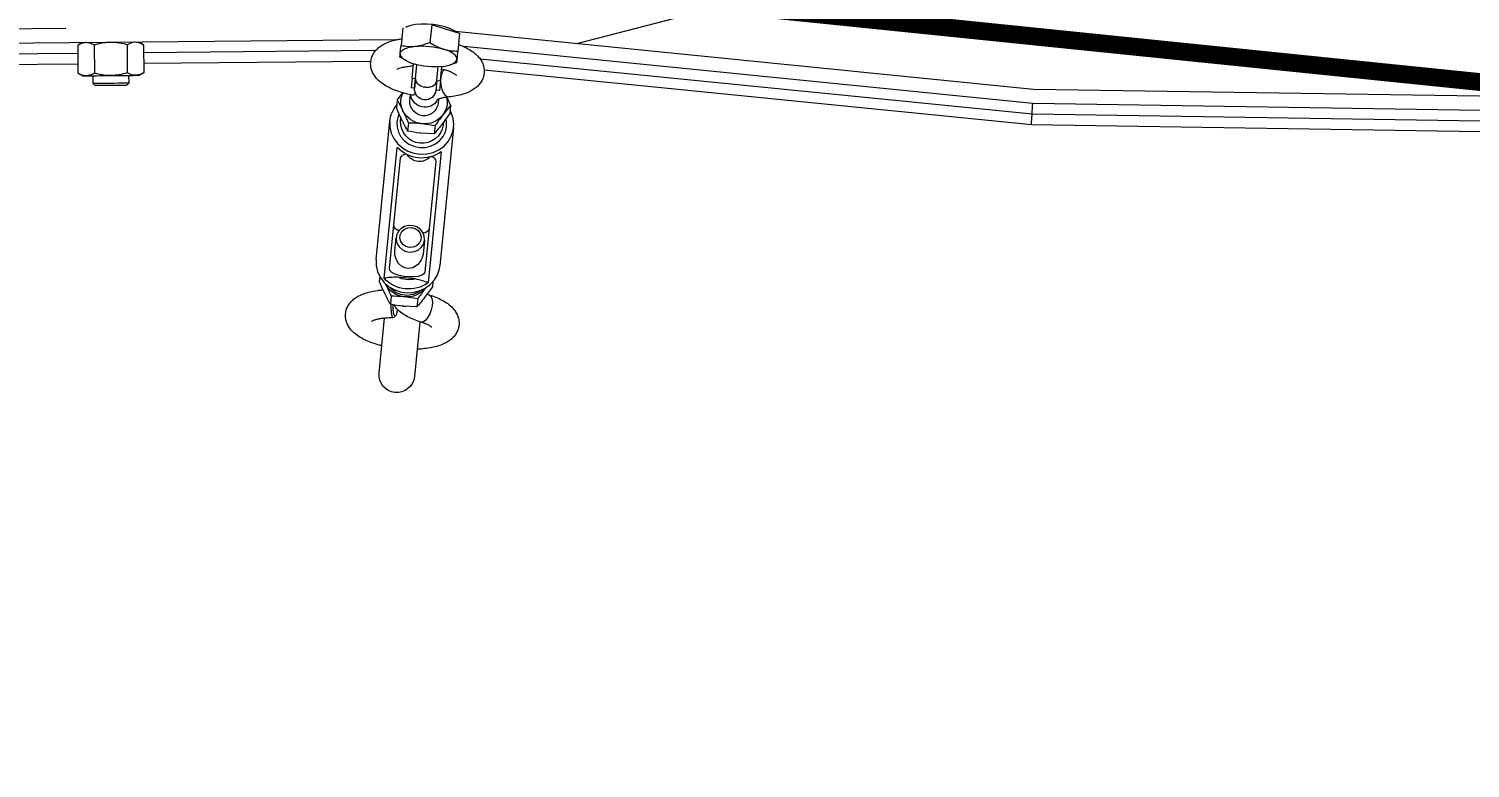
# Model space of a CAD drawing. Header units: millimetres. Extents: x -37020 to 35906, y -101 to 52234.
# Drawn here: x -38.537 to -37.727, y 323.469 to 323.884 of the extents above; entities that cross this region are included whole.
import ezdxf

# ---------------------------------------------------------------- set-up
doc = ezdxf.new("R2010")
doc.units = ezdxf.units.MM
doc.header["$PDMODE"] = 35
doc.header["$PDSIZE"] = 1
doc.layers.add('Catenaria', color=2, linetype='Continuous')
doc.layers.add('M0_EQUIPOS', color=2, linetype='Continuous')
doc.styles.add('Romans', font='romans.shx', dxfattribs={"width": 0.8})
doc.styles.get("Standard").update_dxf_attribs({"font": 'arial.ttf'})
doc.dimstyles.get("Standard").update_dxf_attribs({"dimtxt": 0.18, "dimasz": 0.18, "dimexe": 0.18, "dimexo": 0.0625, "dimgap": 0.09, "dimtad": 0, "dimtih": 1, "dimtoh": 1, "dimdec": 4, "dimzin": 0, "dimdsep": 46, "dimtxsty": 'Standard', "dimcen": 0.09, "dimadec": 0, "dimazin": 0, "dimtfac": 1, "dimtdec": 4, "dimtofl": 0, "dimtmove": 0, "dimatfit": 3, "dimfxl": 1, "dimtolj": 1, "dimtzin": 0, "dimarcsym": 0})

# ---------------------------------------------------------------- blocks, each defined once
blk = doc.blocks.new('A$C3C3C2E3F')
at = {"layer": 'M0_EQUIPOS', "color": 1, "linetype": 'Continuous', "lineweight": 15}
for p, q in [((-20.95, -173.88), (-74.95, -813.88)), ((-25.95, -268.82), (-71.95, -814)), ((-23.83, -279.3), (-68.95, -814.13)), ((-19.97, -281.21), (-64.95, -814.3)), ((-64.95, -943.23), (-16.95, -813.23)), ((-74.95, -813.88), (-74.95, -968.39)), ((-71.95, -814), (-71.95, -969.83)), ((-68.95, -814.13), (-68.95, -974.7)), ((-64.95, -814.3), (-64.95, -977.53)), ((-91.79, -975.3), (-130.85, -975.3)), ((-91.79, -975.3), (-130.85, -975.3)), ((-147.11, -979.3), (-162.45, -979.3)), ((-136.86, -976.79), (-140.1, -978.67)), ((-136.86, -976.79), (-140.1, -978.67)), ((-139.09, -978.08), (-139.22, -977.5)), ((-139.09, -978.08), (-139.22, -977.5)), ((-135.49, -976.79), (-136.86, -976.79)), ((-98.93, -978.07), (-135.86, -978.07)), ((-101.77, -979.3), (-133.02, -979.3)), ((-90.63, -978.3), (-91.43, -978.3)), ((-90.63, -978.3), (-91.43, -978.3)), ((-88.03, -976.79), (-91.27, -978.67)), ((-88.03, -976.79), (-91.27, -978.67)), ((-85.78, -976.79), (-88.61, -978.67)), ((-85.78, -976.79), (-88.61, -978.67)), ((-85.78, -976.79), (-88.03, -976.79)), ((-83.54, -978.06), (-85.78, -976.79)), ((-83.54, -978.06), (-85.78, -976.79)), ((-74.39, -977.93), (-74.53, -978.27)), ((-73.63, -976.3), (-74.37, -977.93)), ((-65.39, -976.3), (-70.35, -976.3)), ((-65.39, -976.3), (-64.56, -980.3)), ((-142.93, -980.55), (-143.14, -984.3)), ((-142.93, -980.55), (-143.14, -984.3)), ((-140.68, -980.55), (-142.93, -980.55)), ((-140.68, -980.55), (-140.48, -984.3)), ((-140.68, -980.55), (-140.48, -984.3)), ((-135.15, -981.7), (-135.15, -986.9)), ((-124.1, -980.3), (-128.01, -980.3)), ((-124.1, -980.3), (-128.01, -980.3)), ((-94.1, -980.55), (-94.31, -984.3)), ((-94.1, -980.55), (-94.31, -984.3)), ((-91.85, -980.55), (-94.1, -980.55)), ((-91.85, -980.55), (-91.65, -984.3)), ((-91.85, -980.55), (-91.65, -984.3)), ((-84.31, -980.3), (-85.57, -980.3)), ((-84.31, -980.3), (-85.57, -980.3)), ((-81.9, -980.3), (-81.9, -981.3)), ((-79.16, -980.3), (-81.9, -980.3)), ((-79.16, -981.3), (-81.9, -981.3)), ((-79.16, -981.3), (-81.9, -981.3)), ((-79.16, -980.3), (-75.12, -980.3)), ((-79.16, -981.3), (-79.16, -980.3)), ((-79.16, -981.3), (-75.3, -981.3)), ((-64.56, -980.3), (-63.74, -984.3)), ((-146.06, -986.28), (-146.6, -986.75)), ((-146.06, -986.28), (-146.6, -986.75)), ((-81.9, -987.3), (-81.9, -988.3)), ((-81.9, -987.3), (-79.16, -987.3)), ((-79.16, -987.3), (-81.9, -987.3)), ((-79.16, -988.3), (-79.16, -987.3)), ((-79.16, -987.3), (-75.3, -987.3)), ((-63.74, -984.3), (-68.71, -984.3)), ((-162.45, -989.3), (-146.99, -989.3)), ((-140.68, -988.05), (-142.93, -988.05)), ((-135.49, -991.8), (-136.86, -991.8)), ((-135.86, -990.52), (-98.93, -990.52)), ((-133.02, -989.3), (-101.77, -989.3)), ((-128.01, -988.3), (-124.1, -988.3)), ((-128.01, -988.3), (-124.1, -988.3)), ((-91.85, -988.05), (-94.1, -988.05)), ((-91.43, -990.3), (-90.64, -990.3)), ((-91.43, -990.3), (-90.64, -990.3)), ((-85.78, -991.8), (-88.03, -991.8)), ((-85.78, -991.8), (-83.52, -990.5)), ((-85.78, -991.8), (-83.52, -990.5)), ((-85.57, -988.3), (-83.85, -988.3)), ((-85.57, -988.3), (-83.85, -988.3)), ((-79.16, -988.3), (-81.9, -988.3)), ((-79.16, -988.3), (-75.12, -988.3)), ((-74.53, -990.32), (-74.39, -990.67)), ((-74.38, -990.66), (-73.63, -992.3)), ((-130.85, -993.3), (-91.79, -993.3)), ((-130.85, -993.3), (-91.79, -993.3)), ((-68.95, -994.08), (-123.95, -1497.18)), ((-65.39, -992.3), (-70.35, -992.3)), ((-68.95, -993.85), (-68.95, -994.08)), ((-72.53, -999.22), (-79.62, -1064.05)), ((-75.66, -1000.27), (-82.6, -1063.72)), ((-85.17, -1063.44), (-86.02, -1064.59)), ((-77.35, -1064.3), (-85.17, -1063.44)), ((-76.77, -1065.6), (-77.35, -1064.3)), ((-88.53, -1067.34), (-89.08, -1067.78)), ((-86.34, -1067.58), (-88.53, -1067.34)), ((-77.85, -1068.89), (-85.67, -1068.03)), ((-90.06, -1076.73), (-89.62, -1077.28)), ((-89.62, -1077.28), (-87.43, -1077.52)), ((-87.76, -1080.5), (-87.18, -1081.81)), ((-78.85, -1078.07), (-86.68, -1077.21)), ((-84.61, -1082.09), (-121.74, -1421.76)), ((-81.63, -1082.41), (-118.76, -1422.08)), ((-79.36, -1082.66), (-87.18, -1081.81)), ((-79.36, -1082.66), (-78.51, -1081.51)), ((-75.02, -1086.42), (-111.45, -1419.6))]:
    blk.add_line(p, q, dxfattribs=at)
at = {"layer": 'M0_EQUIPOS', "color": 1, "linetype": 'Continuous', "lineweight": 15, "flags": 128}
for points in [[(-74.95, -813.88), (-74.92, -813.88), (-74.83, -813.88), (-74.68, -813.89), (-74.49, -813.9), (-74.24, -813.91), (-73.95, -813.92), (-73.64, -813.93), (-73.3, -813.95), (-72.95, -813.96), (-72.61, -813.98), (-72.27, -813.99), (-71.95, -814)], [(-71.95, -814), (-71.61, -814.02), (-71.24, -814.03), (-70.86, -814.05), (-70.48, -814.07), (-70.12, -814.08), (-69.79, -814.09), (-69.5, -814.11), (-69.27, -814.12), (-69.1, -814.12), (-68.99, -814.13), (-68.95, -814.13)], [(-130.85, -993.3), (-132.54, -993.11), (-134.17, -992.57), (-135.65, -991.69), (-136.95, -990.5), (-137.99, -989.06), (-138.74, -987.42), (-139.17, -985.66), (-139.25, -983.84), (-138.99, -982.04), (-138.4, -980.34), (-137.5, -978.79), (-136.33, -977.47), (-134.93, -976.43), (-133.37, -975.71), (-131.7, -975.34), (-130.85, -975.3)], [(-130.85, -993.3), (-132.54, -993.11), (-134.17, -992.57), (-135.65, -991.69), (-136.95, -990.5), (-137.99, -989.06), (-138.74, -987.42), (-139.17, -985.66), (-139.25, -983.84), (-138.99, -982.04), (-138.4, -980.34), (-137.5, -978.79), (-136.33, -977.47), (-134.93, -976.43), (-133.37, -975.71), (-131.7, -975.34), (-130.85, -975.3)], [(-91.79, -993.3), (-93.48, -993.11), (-95.1, -992.57), (-96.59, -991.69), (-97.89, -990.5), (-98.93, -989.06), (-99.68, -987.42), (-100.1, -985.66), (-100.19, -983.84), (-99.93, -982.04), (-99.34, -980.34), (-98.44, -978.79), (-97.27, -977.47), (-95.87, -976.43), (-94.31, -975.71), (-92.64, -975.34), (-90.94, -975.34), (-89.27, -975.71), (-87.7, -976.43), (-87.14, -976.79)], [(-91.79, -993.3), (-93.48, -993.11), (-95.1, -992.57), (-96.59, -991.69), (-97.89, -990.5), (-98.93, -989.06), (-99.68, -987.42), (-100.1, -985.66), (-100.19, -983.84), (-99.93, -982.04), (-99.34, -980.34), (-98.44, -978.79), (-97.27, -977.47), (-95.87, -976.43), (-94.31, -975.71), (-92.64, -975.34), (-90.94, -975.34), (-89.27, -975.71), (-87.7, -976.43), (-87.14, -976.79)], [(-146.88, -978.3), (-147.07, -978.89), (-147.06, -979.1)], [(-146.88, -978.3), (-147.07, -978.89), (-147.06, -979.1)], [(-139.22, -977.49), (-139.24, -977.43), (-139.56, -976.94), (-140.2, -976.57), (-141.11, -976.35), (-142.19, -976.3), (-143.36, -976.44), (-144.51, -976.73), (-145.53, -977.17), (-146.35, -977.71), (-146.88, -978.3)], [(-139.22, -977.49), (-139.24, -977.43), (-139.56, -976.94), (-140.2, -976.57), (-141.11, -976.35), (-142.19, -976.3), (-143.36, -976.44), (-144.51, -976.73), (-145.53, -977.17), (-146.35, -977.71), (-146.88, -978.3)], [(-133.02, -979.3), (-133.52, -979.5), (-133.98, -980.09), (-134.36, -981.02), (-134.63, -982.22), (-134.78, -983.59), (-134.78, -985.01), (-134.63, -986.38), (-134.36, -987.57), (-133.98, -988.5), (-133.52, -989.1), (-133.02, -989.3)], [(-133.02, -979.3), (-133.52, -979.5), (-133.98, -980.09), (-134.36, -981.02), (-134.63, -982.22), (-134.78, -983.59), (-134.78, -985.01), (-134.63, -986.38), (-134.36, -987.57), (-133.98, -988.5), (-133.52, -989.1), (-133.02, -989.3)], [(-89.62, -990.9), (-90.33, -991.12), (-91.79, -991.3), (-93.24, -991.12), (-94.63, -990.61), (-95.87, -989.77), (-96.9, -988.66), (-97.68, -987.34), (-98.17, -985.86), (-98.33, -984.3), (-98.17, -982.74), (-97.68, -981.26), (-96.9, -979.93), (-95.87, -978.83), (-94.63, -977.99), (-93.24, -977.47), (-91.79, -977.3)], [(-89.62, -990.9), (-90.33, -991.12), (-91.79, -991.3), (-93.24, -991.12), (-94.63, -990.61), (-95.87, -989.77), (-96.9, -988.66), (-97.68, -987.34), (-98.17, -985.86), (-98.33, -984.3), (-98.17, -982.74), (-97.68, -981.26), (-96.9, -979.93), (-95.87, -978.83), (-94.63, -977.99), (-93.24, -977.47), (-91.79, -977.3)], [(-91.79, -977.3), (-90.33, -977.47), (-89.67, -977.67)], [(-91.79, -977.3), (-90.33, -977.47), (-89.67, -977.67)], [(-75.9, -979.64), (-76.2, -979.86), (-76.99, -980.16), (-77.99, -980.29), (-79.13, -980.25), (-80.3, -980.03), (-81.4, -979.66), (-82.33, -979.17), (-83.01, -978.6), (-83.38, -978), (-83.42, -977.49)], [(-75.9, -979.64), (-76.2, -979.86), (-76.99, -980.16), (-77.99, -980.29), (-79.13, -980.25), (-80.3, -980.03), (-81.4, -979.66), (-82.33, -979.17), (-83.01, -978.6), (-83.38, -978), (-83.42, -977.49)], [(-75.12, -980.3), (-74.92, -979.43), (-74.67, -978.64), (-74.39, -977.95), (-74.08, -977.37), (-73.75, -976.91), (-73.4, -976.57), (-73.03, -976.37), (-72.66, -976.3)], [(-72.66, -976.3), (-72.29, -976.37), (-71.93, -976.57), (-71.58, -976.91), (-71.24, -977.37), (-70.93, -977.95), (-70.65, -978.64), (-70.41, -979.43), (-70.2, -980.3)], [(-65.22, -977.11), (-64.75, -977.93), (-64.3, -979.12), (-63.95, -980.55), (-63.73, -982.16), (-63.63, -983.87), (-63.66, -985.59), (-63.83, -987.26), (-64.11, -988.79), (-64.51, -990.11), (-65, -991.15), (-65.22, -991.49)], [(-143.14, -983.65), (-143.19, -984.3), (-143.18, -984.56)], [(-143.14, -983.65), (-143.19, -984.3), (-143.18, -984.56)], [(-128.01, -980.31), (-128.69, -980.36), (-129.76, -980.68), (-131.12, -981.53), (-132.11, -982.8), (-132.43, -983.86), (-132.39, -984.98), (-132.02, -985.96), (-131.33, -986.87), (-130.23, -987.69), (-129.05, -988.16), (-128.17, -988.29), (-128.01, -988.3), (-128.01, -988.3)], [(-128.01, -980.31), (-128.69, -980.36), (-129.76, -980.68), (-131.12, -981.53), (-132.11, -982.8), (-132.43, -983.86), (-132.39, -984.98), (-132.02, -985.96), (-131.33, -986.87), (-130.23, -987.69), (-129.05, -988.16), (-128.17, -988.29), (-128.01, -988.3), (-128.01, -988.3)], [(-124.1, -980.3), (-123, -980.48), (-122, -980.99), (-121.18, -981.8), (-120.62, -982.84), (-120.37, -984), (-120.46, -985.19), (-120.86, -986.3), (-121.56, -987.23), (-122.48, -987.9), (-123.54, -988.25), (-124.66, -988.25), (-125.72, -987.9), (-126.65, -987.23), (-127.34, -986.3), (-127.75, -985.19), (-127.83, -984), (-127.58, -982.84), (-127.02, -981.8), (-126.21, -980.99), (-125.2, -980.48), (-124.1, -980.3)], [(-124.1, -980.3), (-123, -980.48), (-122, -980.99), (-121.18, -981.8), (-120.62, -982.84), (-120.37, -984), (-120.46, -985.19), (-120.86, -986.3), (-121.56, -987.23), (-122.48, -987.9), (-123.54, -988.25), (-124.66, -988.25), (-125.72, -987.9), (-126.65, -987.23), (-127.34, -986.3), (-127.75, -985.19), (-127.83, -984), (-127.58, -982.84), (-127.02, -981.8), (-126.21, -980.99), (-125.2, -980.48), (-124.1, -980.3)], [(-126.55, -984.3), (-126.38, -985.32), (-125.89, -986.23), (-125.15, -986.9), (-124.23, -987.25), (-123.26, -987.25), (-122.34, -986.9), (-121.6, -986.23), (-121.11, -985.32), (-120.94, -984.3), (-121.11, -983.27), (-121.6, -982.37), (-122.34, -981.7), (-123.26, -981.34), (-124.23, -981.34), (-125.15, -981.7), (-125.89, -982.37), (-126.38, -983.27), (-126.55, -984.3)], [(-126.55, -984.3), (-126.38, -985.32), (-125.89, -986.23), (-125.15, -986.9), (-124.23, -987.25), (-123.26, -987.25), (-122.34, -986.9), (-121.6, -986.23), (-121.11, -985.32), (-120.94, -984.3), (-121.11, -983.27), (-121.6, -982.37), (-122.34, -981.7), (-123.26, -981.34), (-124.23, -981.34), (-125.15, -981.7), (-125.89, -982.37), (-126.38, -983.27), (-126.55, -984.3)], [(-122.09, -980.67), (-121.98, -980.94), (-121.94, -981.03)], [(-122.09, -980.67), (-121.98, -980.94), (-121.94, -981.03)], [(-81.34, -984.3), (-81.21, -983.27), (-80.83, -982.37), (-80.25, -981.7), (-79.54, -981.34), (-79.16, -981.3)], [(-81.34, -984.3), (-81.21, -983.27), (-80.83, -982.37), (-80.25, -981.7), (-79.54, -981.34), (-79.16, -981.3)], [(-121.94, -987.57), (-121.98, -987.65), (-122.09, -987.93)], [(-121.94, -987.57), (-121.98, -987.65), (-122.09, -987.93)], [(-72.66, -992.3), (-73.03, -992.23), (-73.4, -992.03), (-73.75, -991.69), (-74.08, -991.23), (-74.39, -990.65), (-74.67, -989.96), (-74.92, -989.17), (-75.12, -988.3)], [(-72.66, -992.3), (-72.29, -992.23), (-71.93, -992.03), (-71.58, -991.69), (-71.24, -991.23), (-70.93, -990.65), (-70.65, -989.96), (-70.41, -989.17), (-70.2, -988.3)], [(-86.13, -1065.66), (-86.08, -1065.2), (-86.05, -1064.86), (-86.02, -1064.66), (-86.02, -1064.59)], [(-89.87, -1074.96), (-89.74, -1073.85), (-89.61, -1072.61), (-89.47, -1071.34), (-89.34, -1070.14), (-89.23, -1069.11), (-89.14, -1068.34), (-89.09, -1067.89), (-89.08, -1067.78)], [(-88.53, -1067.34), (-88.53, -1067.34), (-88.56, -1067.57), (-88.62, -1068.16), (-88.72, -1069.05), (-88.84, -1070.18), (-88.98, -1071.47), (-89.13, -1072.82), (-89.27, -1074.14), (-89.4, -1075.32)], [(-86.89, -1072.55), (-86.77, -1071.51), (-86.66, -1070.49), (-86.55, -1069.5), (-86.45, -1068.57), (-86.36, -1067.7), (-86.27, -1066.92), (-86.2, -1066.24), (-86.13, -1065.66)], [(-87.64, -1079.43), (-87.58, -1078.85), (-87.5, -1078.17), (-87.41, -1077.39), (-87.32, -1076.52), (-87.22, -1075.59), (-87.11, -1074.6), (-87, -1073.58), (-86.89, -1072.55)], [(-90.06, -1076.73), (-90.06, -1076.72), (-90.03, -1076.46), (-89.96, -1075.85), (-89.87, -1074.96)], [(-89.4, -1075.32), (-89.51, -1076.27), (-89.58, -1076.93), (-89.61, -1077.25), (-89.62, -1077.28)], [(-87.76, -1080.5), (-87.75, -1080.43), (-87.73, -1080.23), (-87.69, -1079.89), (-87.64, -1079.43)]]:
    blk.add_lwpolyline(points, dxfattribs=at)
at = {"layer": 'M0_EQUIPOS', "color": 1, "linetype": 'Continuous', "lineweight": 15}
for centre, radius, start, end in [((-162.45, -984.3), 5, 90, 270), ((-133.88, -984.22), 6.59, 122.6196, 180.6636), ((-128.77, -984.3), 9.44, 138.7263, 221.2737), ((-120.25, -981.13), 1.93, 108.7449, 172.5906), ((-102.32, -981.02), 1.81, 11.3288, 72.1661), ((-91.84, -984.3), 9.44, 138.7263, 221.2737), ((-91.13, -984.3), 6.01, 92.903, 267.097), ((-85.06, -984.22), 6.59, 122.6216, 180.6766), ((-85.57, -983.53), 5.73, 69.452, 121.9775), ((-133.76, -984.3), 6.26, 134.6802, 225.3198), ((-128.17, -984.3), 7.44, 159.5698, 200.4302), ((-98.15, -984.3), 4.14, 127.9387, 232.0613), ((-85.37, -984.3), 4.01, 92.8888, 267.1112), ((-82.92, -984.29), 4.06, 115.6565, 256.2473), ((-81.9, -984.3), 3, 90, 270), ((-54.49, -984.3), 21.02, 169.0292, 190.9708), ((-90.84, -984.3), 21.02, 349.0292, 10.9708), ((-133.88, -984.38), 6.59, 179.3366, 237.3807), ((-120.25, -987.47), 1.93, 187.4093, 251.253), ((-85.06, -984.38), 6.59, 179.3236, 237.3787), ((-78.69, -984.66), 2.68, 172.1547, 259.8101), ((-102.32, -987.58), 1.81, 287.836, 348.6715), ((-91.81, -985.27), 8.03, 270.1641, 305.5238), ((-85.57, -985.06), 5.74, 238.0606, 290.9143)]:
    blk.add_arc(centre, radius, start, end, dxfattribs=at)
for points, knots in [([(-139.22, -977.5), (-139.29, -977.15), (-139.51, -976.14), (-139.98, -974.56), (-140.7, -972.79), (-141.56, -971.31), (-142.54, -970.13), (-143.58, -969.28), (-144.71, -968.67), (-145.98, -968.31), (-147.31, -968.26), (-148.6, -968.54), (-149.75, -969.07), (-150.76, -969.81), (-151.67, -970.76), (-152.5, -971.96), (-153.25, -973.45), (-153.89, -975.21), (-154.38, -977.19), (-154.68, -978.56), (-154.75, -979.29), (-154.75, -979.3)], [0, 0, 0, 0, 0.033815, 0.099982, 0.168452, 0.240829, 0.297317, 0.347624, 0.394575, 0.439952, 0.489259, 0.536006, 0.581647, 0.628289, 0.678308, 0.73435, 0.798119, 0.866851, 0.934143, 0.999397, 1, 1, 1, 1]), ([(-139.22, -977.5), (-139.29, -977.15), (-139.51, -976.14), (-139.98, -974.56), (-140.7, -972.79), (-141.56, -971.31), (-142.54, -970.13), (-143.58, -969.28), (-144.71, -968.67), (-145.98, -968.31), (-147.31, -968.26), (-148.6, -968.54), (-149.75, -969.07), (-150.76, -969.81), (-151.67, -970.76), (-152.5, -971.96), (-153.25, -973.45), (-153.89, -975.21), (-154.38, -977.19), (-154.68, -978.56), (-154.75, -979.29), (-154.75, -979.3)], [0, 0, 0, 0, 0.033815, 0.099982, 0.168452, 0.240829, 0.297317, 0.347624, 0.394575, 0.439952, 0.489259, 0.536006, 0.581647, 0.628289, 0.678308, 0.73435, 0.798119, 0.866851, 0.934143, 0.999397, 1, 1, 1, 1]), ([(-68.49, -976.3), (-68.62, -975.81), (-68.92, -974.65), (-69.58, -973.02), (-70.41, -971.51), (-71.37, -970.3), (-72.38, -969.39), (-73.5, -968.75), (-74.76, -968.34), (-76.1, -968.25), (-77.41, -968.48), (-78.58, -968.98), (-79.61, -969.7), (-80.53, -970.62), (-81.37, -971.78), (-82.13, -973.23), (-82.79, -974.96), (-83.19, -976.44), (-83.38, -977.31), (-83.42, -977.5)], [0, 0, 0, 0, 0.056336, 0.131729, 0.211277, 0.275362, 0.331913, 0.38437, 0.434801, 0.490005, 0.542109, 0.592686, 0.644057, 0.698786, 0.759799, 0.829293, 0.905071, 0.979959, 1, 1, 1, 1]), ([(-68.49, -976.3), (-68.62, -975.81), (-68.92, -974.65), (-69.58, -973.02), (-70.41, -971.51), (-71.37, -970.3), (-72.38, -969.39), (-73.5, -968.75), (-74.76, -968.34), (-76.1, -968.25), (-77.41, -968.48), (-78.58, -968.98), (-79.61, -969.7), (-80.53, -970.62), (-81.37, -971.78), (-82.13, -973.23), (-82.79, -974.96), (-83.19, -976.44), (-83.38, -977.31), (-83.42, -977.5)], [0, 0, 0, 0, 0.056336, 0.131729, 0.211277, 0.275362, 0.331913, 0.38437, 0.434801, 0.490005, 0.542109, 0.592686, 0.644057, 0.698786, 0.759799, 0.829293, 0.905071, 0.979959, 1, 1, 1, 1]), ([(-148.21, -975.84), (-148.22, -975.83), (-148.23, -975.81), (-148.07, -976.04), (-147.82, -976.53), (-147.51, -977.31), (-147.25, -978.21), (-147.11, -978.86), (-147.06, -979.1)], [0, 0, 0, 0, 0.082635, 0.260029, 0.44802, 0.651077, 0.868854, 1, 1, 1, 1]), ([(-148.21, -975.84), (-148.22, -975.83), (-148.23, -975.81), (-148.07, -976.04), (-147.82, -976.53), (-147.51, -977.31), (-147.25, -978.21), (-147.11, -978.86), (-147.06, -979.1)], [0, 0, 0, 0, 0.082635, 0.260029, 0.44802, 0.651077, 0.868854, 1, 1, 1, 1]), ([(-147.06, -979.1), (-146.98, -979.44), (-146.76, -980.46), (-146.29, -982.04), (-145.58, -983.8), (-144.71, -985.28), (-143.85, -986.37), (-143.22, -986.84), (-142.99, -987.02)], [0, 0, 0, 0, 0.102343, 0.302627, 0.509858, 0.728938, 0.899904, 1, 1, 1, 1]), ([(-147.06, -979.1), (-146.98, -979.44), (-146.76, -980.46), (-146.29, -982.04), (-145.58, -983.8), (-144.71, -985.28), (-143.85, -986.37), (-143.22, -986.84), (-142.99, -987.02)], [0, 0, 0, 0, 0.102343, 0.302627, 0.509858, 0.728938, 0.899904, 1, 1, 1, 1]), ([(-140.1, -978.67), (-140.17, -978.71), (-141.2, -979.35), (-142.1, -979.97), (-142.93, -980.55)], [0, 0, 0, 0, 0.0701437, 1, 1, 1, 1]), ([(-140.1, -978.67), (-140.17, -978.71), (-141.2, -979.35), (-142.1, -979.97), (-142.93, -980.55)], [0, 0, 0, 0, 0.0701437, 1, 1, 1, 1]), ([(-137.44, -978.67), (-137.51, -978.71), (-138.54, -979.35), (-139.65, -979.97), (-140.68, -980.55)], [0, 0, 0, 0, 0.0702821, 1, 1, 1, 1]), ([(-137.44, -978.67), (-137.51, -978.71), (-138.54, -979.35), (-139.65, -979.97), (-140.68, -980.55)], [0, 0, 0, 0, 0.0702821, 1, 1, 1, 1]), ([(-135.86, -978.07), (-135.72, -978.64), (-135.45, -979.79), (-135.25, -981.06), (-135.15, -981.7)], [0, 0, 0, 0, 0.496929, 1, 1, 1, 1]), ([(-135.86, -978.07), (-135.72, -978.64), (-135.45, -979.79), (-135.25, -981.06), (-135.15, -981.7)], [0, 0, 0, 0, 0.496929, 1, 1, 1, 1]), ([(-91.27, -978.67), (-91.34, -978.71), (-92.37, -979.35), (-93.27, -979.97), (-94.1, -980.55)], [0, 0, 0, 0, 0.070352, 1, 1, 1, 1]), ([(-91.27, -978.67), (-91.34, -978.71), (-92.37, -979.35), (-93.27, -979.97), (-94.1, -980.55)], [0, 0, 0, 0, 0.070352, 1, 1, 1, 1]), ([(-88.61, -978.67), (-88.68, -978.71), (-89.71, -979.35), (-90.82, -979.97), (-91.85, -980.55)], [0, 0, 0, 0, 0.0700765, 1, 1, 1, 1]), ([(-88.61, -978.67), (-88.68, -978.71), (-89.71, -979.35), (-90.82, -979.97), (-91.85, -980.55)], [0, 0, 0, 0, 0.0700765, 1, 1, 1, 1]), ([(-83.42, -977.5), (-83.47, -977.73), (-83.61, -978.41), (-83.89, -979.35), (-84.22, -980.16), (-84.47, -980.62), (-84.61, -980.8), (-84.58, -980.77), (-84.58, -980.76)], [0, 0, 0, 0, 0.127695, 0.361469, 0.586224, 0.773748, 0.949916, 1, 1, 1, 1]), ([(-83.42, -977.5), (-83.47, -977.73), (-83.61, -978.41), (-83.89, -979.35), (-84.22, -980.16), (-84.47, -980.62), (-84.61, -980.8), (-84.58, -980.77), (-84.58, -980.76)], [0, 0, 0, 0, 0.127695, 0.361469, 0.586224, 0.773748, 0.949916, 1, 1, 1, 1]), ([(-77.19, -975.83), (-77.2, -975.83), (-77.23, -975.8), (-77.08, -975.99), (-76.84, -976.44), (-76.54, -977.19), (-76.23, -978.21), (-75.99, -979.25), (-75.88, -979.99), (-75.85, -980.25)], [0, 0, 0, 0, 0.048796, 0.197477, 0.354084, 0.523162, 0.70483, 0.897047, 1, 1, 1, 1]), ([(-77.19, -975.83), (-77.2, -975.83), (-77.23, -975.8), (-77.08, -975.99), (-76.84, -976.44), (-76.54, -977.19), (-76.23, -978.21), (-75.99, -979.25), (-75.88, -979.99), (-75.85, -980.25)], [0, 0, 0, 0, 0.048796, 0.197477, 0.354084, 0.523162, 0.70483, 0.897047, 1, 1, 1, 1]), ([(-72.66, -976.3), (-73.02, -976.3), (-73.47, -976.3), (-73.61, -976.3), (-73.63, -976.3)], [0, 0, 0, 0, 0.811318, 1, 1, 1, 1]), ([(-70.35, -976.3), (-71.06, -976.3), (-71.95, -976.3), (-72.54, -976.3), (-72.66, -976.3)], [0, 0, 0, 0, 0.785597, 1, 1, 1, 1]), ([(-70.2, -980.3), (-70.22, -980.2), (-70.36, -979.49), (-70.49, -978.13), (-70.4, -976.91), (-70.35, -976.3)], [0, 0, 0, 0, 0.0700822, 0.5307928, 1, 1, 1, 1]), ([(-68.71, -984.3), (-69.03, -983.65), (-69.68, -982.34), (-70.03, -980.98), (-70.2, -980.3)], [0, 0, 0, 0, 0.495446, 1, 1, 1, 1]), ([(-146.68, -986.88), (-146.69, -987), (-146.75, -987.67), (-146.92, -988.82), (-147.2, -990.21), (-147.53, -991.35), (-147.86, -992.16), (-148.11, -992.62), (-148.25, -992.8), (-148.22, -992.77), (-148.22, -992.76)], [0, 0, 0, 0, 0.038891, 0.212569, 0.383345, 0.549132, 0.707849, 0.840285, 0.964672, 1, 1, 1, 1]), ([(-146.68, -986.88), (-146.69, -987), (-146.75, -987.67), (-146.92, -988.82), (-147.2, -990.21), (-147.53, -991.35), (-147.86, -992.16), (-148.11, -992.62), (-148.25, -992.8), (-148.22, -992.77), (-148.22, -992.76)], [0, 0, 0, 0, 0.038891, 0.212569, 0.383345, 0.549132, 0.707849, 0.840285, 0.964672, 1, 1, 1, 1]), ([(-142.86, -987.91), (-143.37, -987.86), (-144.4, -987.76), (-145.71, -987.49), (-146.19, -987.28), (-146.43, -987.18)], [0, 0, 0, 0, 0.332147, 0.667319, 1, 1, 1, 1]), ([(-142.86, -987.91), (-143.37, -987.86), (-144.4, -987.76), (-145.71, -987.49), (-146.19, -987.28), (-146.43, -987.18)], [0, 0, 0, 0, 0.332147, 0.667319, 1, 1, 1, 1]), ([(-144.09, -985.97), (-144.42, -985.98), (-145.16, -986), (-145.89, -986.15), (-146.24, -986.37), (-146.01, -986.55), (-145.9, -986.64)], [0, 0, 0, 0, 0.213957, 0.476028, 0.737949, 1, 1, 1, 1]), ([(-144.09, -985.97), (-144.42, -985.98), (-145.16, -986), (-145.89, -986.15), (-146.24, -986.37), (-146.01, -986.55), (-145.9, -986.64)], [0, 0, 0, 0, 0.213957, 0.476028, 0.737949, 1, 1, 1, 1]), ([(-145.9, -986.64), (-145.69, -986.73), (-145.27, -986.9), (-144.19, -987.13), (-143.36, -987.21), (-142.98, -987.24)], [0, 0, 0, 0, 0.3523831, 0.7048375, 1, 1, 1, 1]), ([(-145.9, -986.64), (-145.69, -986.73), (-145.27, -986.9), (-144.19, -987.13), (-143.36, -987.21), (-142.98, -987.24)], [0, 0, 0, 0, 0.3523831, 0.7048375, 1, 1, 1, 1]), ([(-143.14, -984.3), (-143.14, -984.39), (-143.14, -985.65), (-143.03, -986.9), (-142.93, -988.05)], [0, 0, 0, 0, 0.070208, 1, 1, 1, 1]), ([(-143.14, -984.3), (-143.14, -984.39), (-143.14, -985.65), (-143.03, -986.9), (-142.93, -988.05)], [0, 0, 0, 0, 0.070208, 1, 1, 1, 1]), ([(-140.48, -984.3), (-140.48, -984.39), (-140.48, -985.65), (-140.58, -986.9), (-140.68, -988.05)], [0, 0, 0, 0, 0.070207, 1, 1, 1, 1]), ([(-140.48, -984.3), (-140.48, -984.39), (-140.48, -985.65), (-140.58, -986.9), (-140.68, -988.05)], [0, 0, 0, 0, 0.070207, 1, 1, 1, 1]), ([(-135.15, -986.9), (-135.25, -987.53), (-135.44, -988.8), (-135.72, -989.94), (-135.86, -990.52)], [0, 0, 0, 0, 0.495468, 1, 1, 1, 1]), ([(-135.15, -986.9), (-135.25, -987.53), (-135.44, -988.8), (-135.72, -989.94), (-135.86, -990.52)], [0, 0, 0, 0, 0.495468, 1, 1, 1, 1]), ([(-94.31, -984.3), (-94.31, -984.39), (-94.31, -985.65), (-94.2, -986.9), (-94.1, -988.05)], [0, 0, 0, 0, 0.070207, 1, 1, 1, 1]), ([(-94.31, -984.3), (-94.31, -984.39), (-94.31, -985.65), (-94.2, -986.9), (-94.1, -988.05)], [0, 0, 0, 0, 0.070207, 1, 1, 1, 1]), ([(-91.65, -984.3), (-91.65, -984.39), (-91.65, -985.65), (-91.76, -986.9), (-91.85, -988.05)], [0, 0, 0, 0, 0.070209, 1, 1, 1, 1]), ([(-91.65, -984.3), (-91.65, -984.39), (-91.65, -985.65), (-91.76, -986.9), (-91.85, -988.05)], [0, 0, 0, 0, 0.070209, 1, 1, 1, 1]), ([(-83.93, -987.46), (-83.91, -987.67), (-83.84, -988.58), (-83.61, -990.16), (-83.21, -992.15), (-82.66, -994.02), (-81.94, -995.78), (-81.09, -997.27), (-80.11, -998.45), (-79.07, -999.31), (-77.94, -999.92), (-76.68, -1000.28), (-75.35, -1000.33), (-74.05, -1000.06), (-72.9, -999.54), (-71.88, -998.8), (-70.98, -997.85), (-70.15, -996.66), (-69.4, -995.16), (-68.84, -993.69), (-68.58, -992.66), (-68.49, -992.3)], [0, 0, 0, 0, 0.017861, 0.080351, 0.143671, 0.208545, 0.27597, 0.34724, 0.403017, 0.452642, 0.498947, 0.543648, 0.592273, 0.638386, 0.683344, 0.729269, 0.778502, 0.833642, 0.896372, 0.964076, 1, 1, 1, 1]), ([(-83.93, -987.46), (-83.91, -987.67), (-83.84, -988.58), (-83.61, -990.16), (-83.21, -992.15), (-82.66, -994.02), (-81.94, -995.78), (-81.09, -997.27), (-80.11, -998.45), (-79.07, -999.31), (-77.94, -999.92), (-76.68, -1000.28), (-75.35, -1000.33), (-74.05, -1000.06), (-72.9, -999.54), (-71.88, -998.8), (-70.98, -997.85), (-70.15, -996.66), (-69.4, -995.16), (-68.84, -993.69), (-68.58, -992.66), (-68.49, -992.3)], [0, 0, 0, 0, 0.017861, 0.080351, 0.143671, 0.208545, 0.27597, 0.34724, 0.403017, 0.452642, 0.498947, 0.543648, 0.592273, 0.638386, 0.683344, 0.729269, 0.778502, 0.833642, 0.896372, 0.964076, 1, 1, 1, 1]), ([(-83.1, -986.96), (-83.33, -987.03), (-83.72, -987.15), (-83.79, -987.27), (-83.82, -987.32)], [0, 0, 0, 0, 0.590248, 1, 1, 1, 1]), ([(-83.15, -986.98), (-83.36, -987.04), (-83.73, -987.16), (-83.79, -987.27), (-83.82, -987.32)], [0, 0, 0, 0, 0.569935, 1, 1, 1, 1]), ([(-70.2, -988.3), (-70.18, -988.2), (-70.03, -987.49), (-69.61, -986.13), (-69.01, -984.91), (-68.71, -984.3)], [0, 0, 0, 0, 0.070078, 0.530769, 1, 1, 1, 1]), ([(-154.73, -989.3), (-154.71, -989.51), (-154.6, -990.42), (-154.27, -991.94), (-153.75, -993.83), (-153.05, -995.6), (-152.22, -997.11), (-151.26, -998.32), (-150.23, -999.21), (-149.11, -999.86), (-147.86, -1000.26), (-146.52, -1000.35), (-145.21, -1000.11), (-144.04, -999.61), (-143.01, -998.89), (-142.09, -997.97), (-141.26, -996.8), (-140.5, -995.35), (-139.84, -993.61), (-139.38, -991.97), (-139.19, -990.88), (-139.12, -990.5)], [0, 0, 0, 0, 0.018606, 0.081582, 0.146022, 0.212882, 0.283447, 0.340104, 0.390164, 0.43661, 0.481311, 0.530167, 0.576311, 0.621153, 0.666698, 0.71527, 0.769429, 0.831122, 0.898324, 0.964669, 1, 1, 1, 1]), ([(-154.73, -989.3), (-154.71, -989.51), (-154.6, -990.42), (-154.27, -991.94), (-153.75, -993.83), (-153.05, -995.6), (-152.22, -997.11), (-151.26, -998.32), (-150.23, -999.21), (-149.11, -999.86), (-147.86, -1000.26), (-146.52, -1000.35), (-145.21, -1000.11), (-144.04, -999.61), (-143.01, -998.89), (-142.09, -997.97), (-141.26, -996.8), (-140.5, -995.35), (-139.84, -993.61), (-139.38, -991.97), (-139.19, -990.88), (-139.12, -990.5)], [0, 0, 0, 0, 0.018606, 0.081582, 0.146022, 0.212882, 0.283447, 0.340104, 0.390164, 0.43661, 0.481311, 0.530167, 0.576311, 0.621153, 0.666698, 0.71527, 0.769429, 0.831122, 0.898324, 0.964669, 1, 1, 1, 1]), ([(-140.1, -989.93), (-140.37, -989.76), (-141.39, -989.12), (-142.28, -988.5), (-142.93, -988.05)], [0, 0, 0, 0, 0.268505, 1, 1, 1, 1]), ([(-140.1, -989.93), (-140.37, -989.76), (-141.39, -989.12), (-142.28, -988.5), (-142.93, -988.05)], [0, 0, 0, 0, 0.268505, 1, 1, 1, 1]), ([(-137.44, -989.93), (-137.72, -989.76), (-138.76, -989.12), (-139.87, -988.5), (-140.68, -988.05)], [0, 0, 0, 0, 0.2686091, 1, 1, 1, 1]), ([(-137.44, -989.93), (-137.72, -989.76), (-138.76, -989.12), (-139.87, -988.5), (-140.68, -988.05)], [0, 0, 0, 0, 0.2686091, 1, 1, 1, 1]), ([(-136.86, -991.8), (-137.14, -991.65), (-138.25, -991.03), (-139.31, -990.4), (-140.1, -989.93)], [0, 0, 0, 0, 0.257394, 1, 1, 1, 1]), ([(-136.86, -991.8), (-137.14, -991.65), (-138.25, -991.03), (-139.31, -990.4), (-140.1, -989.93)], [0, 0, 0, 0, 0.257394, 1, 1, 1, 1]), ([(-91.27, -989.93), (-91.55, -989.76), (-92.56, -989.12), (-93.45, -988.5), (-94.1, -988.05)], [0, 0, 0, 0, 0.26865, 1, 1, 1, 1]), ([(-91.27, -989.93), (-91.55, -989.76), (-92.56, -989.12), (-93.45, -988.5), (-94.1, -988.05)], [0, 0, 0, 0, 0.26865, 1, 1, 1, 1]), ([(-88.61, -989.93), (-88.89, -989.76), (-89.93, -989.12), (-91.04, -988.5), (-91.85, -988.05)], [0, 0, 0, 0, 0.268607, 1, 1, 1, 1]), ([(-88.61, -989.93), (-88.89, -989.76), (-89.93, -989.12), (-91.04, -988.5), (-91.85, -988.05)], [0, 0, 0, 0, 0.268607, 1, 1, 1, 1]), ([(-88.03, -991.8), (-88.31, -991.65), (-89.43, -991.04), (-90.49, -990.4), (-91.27, -989.93)], [0, 0, 0, 0, 0.257614, 1, 1, 1, 1]), ([(-88.03, -991.8), (-88.31, -991.65), (-89.43, -991.04), (-90.49, -990.4), (-91.27, -989.93)], [0, 0, 0, 0, 0.257614, 1, 1, 1, 1]), ([(-85.78, -991.8), (-86, -991.65), (-86.87, -991.04), (-87.87, -990.4), (-88.61, -989.93)], [0, 0, 0, 0, 0.257636, 1, 1, 1, 1]), ([(-85.78, -991.8), (-86, -991.65), (-86.87, -991.04), (-87.87, -990.4), (-88.61, -989.93)], [0, 0, 0, 0, 0.257636, 1, 1, 1, 1]), ([(-75.84, -988.3), (-75.88, -988.6), (-76, -989.41), (-76.27, -990.54), (-76.59, -991.57), (-76.9, -992.28), (-77.12, -992.67), (-77.24, -992.81), (-77.21, -992.78), (-77.21, -992.78)], [0, 0, 0, 0, 0.121198, 0.322147, 0.516518, 0.682774, 0.837683, 0.983894, 1, 1, 1, 1]), ([(-75.84, -988.3), (-75.88, -988.6), (-76, -989.41), (-76.27, -990.54), (-76.59, -991.57), (-76.9, -992.28), (-77.12, -992.67), (-77.24, -992.81), (-77.21, -992.78), (-77.21, -992.78)], [0, 0, 0, 0, 0.121198, 0.322147, 0.516518, 0.682774, 0.837683, 0.983894, 1, 1, 1, 1]), ([(-70.35, -992.3), (-70.41, -991.65), (-70.52, -990.34), (-70.31, -988.98), (-70.2, -988.3)], [0, 0, 0, 0, 0.495457, 1, 1, 1, 1]), ([(-73.63, -992.3), (-73.61, -992.3), (-73.47, -992.3), (-73.02, -992.3), (-72.66, -992.3)], [0, 0, 0, 0, 0.188682, 1, 1, 1, 1]), ([(-72.66, -992.3), (-72.54, -992.3), (-71.95, -992.3), (-71.06, -992.3), (-70.35, -992.3)], [0, 0, 0, 0, 0.214403, 1, 1, 1, 1]), ([(-85.17, -1063.44), (-85.3, -1063.62), (-85.8, -1064.32), (-85.99, -1065.09), (-86.13, -1065.66)], [0, 0, 0, 0, 0.2575595, 1, 1, 1, 1]), ([(-77.35, -1064.3), (-77.26, -1064.5), (-76.93, -1065.29), (-76.9, -1066.08), (-76.89, -1066.67)], [0, 0, 0, 0, 0.257593, 1, 1, 1, 1]), ([(-85.67, -1068.03), (-85.95, -1068.76), (-86.52, -1070.22), (-86.76, -1071.76), (-86.89, -1072.55)], [0, 0, 0, 0, 0.495503, 1, 1, 1, 1]), ([(-86.13, -1065.66), (-86.15, -1065.87), (-86.19, -1066.65), (-85.89, -1067.45), (-85.67, -1068.03)], [0, 0, 0, 0, 0.2686292, 1, 1, 1, 1]), ([(-76.89, -1066.67), (-76.92, -1066.88), (-77.05, -1067.65), (-77.51, -1068.36), (-77.85, -1068.89)], [0, 0, 0, 0, 0.268642, 1, 1, 1, 1]), ([(-86.89, -1072.55), (-86.9, -1072.65), (-86.98, -1073.48), (-86.99, -1075.05), (-86.78, -1076.49), (-86.68, -1077.21)], [0, 0, 0, 0, 0.070103, 0.530788, 1, 1, 1, 1]), ([(-77.85, -1068.89), (-77.73, -1069.65), (-77.5, -1071.2), (-77.59, -1072.77), (-77.64, -1073.56)], [0, 0, 0, 0, 0.495464, 1, 1, 1, 1]), ([(-77.64, -1073.56), (-77.65, -1073.67), (-77.75, -1074.49), (-78.07, -1076.03), (-78.59, -1077.38), (-78.85, -1078.07)], [0, 0, 0, 0, 0.070102, 0.530764, 1, 1, 1, 1]), ([(-87.64, -1079.43), (-87.64, -1079.49), (-87.68, -1079.9), (-87.61, -1080.69), (-87.32, -1081.43), (-87.18, -1081.81)], [0, 0, 0, 0, 0.070083, 0.530754, 1, 1, 1, 1]), ([(-86.68, -1077.21), (-86.92, -1077.57), (-87.4, -1078.27), (-87.56, -1079.04), (-87.64, -1079.43)], [0, 0, 0, 0, 0.495442, 1, 1, 1, 1]), ([(-78.39, -1080.44), (-78.4, -1080.5), (-78.45, -1080.91), (-78.69, -1081.67), (-79.13, -1082.33), (-79.36, -1082.66)], [0, 0, 0, 0, 0.070093, 0.530783, 1, 1, 1, 1]), ([(-78.85, -1078.07), (-78.7, -1078.46), (-78.38, -1079.26), (-78.39, -1080.05), (-78.39, -1080.44)], [0, 0, 0, 0, 0.495465, 1, 1, 1, 1])]:
    blk.add_open_spline(points, degree=3, knots=knots, dxfattribs=at)
blk = doc.blocks.new('*D248')
at = {"layer": 'Defpoints', "color": 0, "transparency": 16777216}
for p in [(-63.55313, 326.50437), (-17.56119, 322.40797), (-17.62343, 321.80023)]:
    blk.add_point(p, dxfattribs=at)
at = {"layer": 'Catenaria', "color": 3, "linetype": 'Continuous', "transparency": 16777216, "insert": (-37.67191, 324.84468), "char_height": 0.5, "attachment_point": 5, "rotation": 354.15213, "style": 'Romans'}
blk.add_mtext('\\A1;46.17', dxfattribs=at)

msp = doc.modelspace()

# ---------------------------------------------------------------- linework, layer by layer
at = {"layer": 'Catenaria', "linetype": 'Continuous', "const_width": 0.01, "elevation": -11.48}
msp.add_lwpolyline([(-83.14487, 328.4957), (-17.62343, 321.80023), (3.69923, 319.62132)], dxfattribs=at)

# ---------------------------------------------------------------- block references
at = {"layer": 'Catenaria', "color": 1, "ltscale": 4, "xscale": -0.001999999999955285, "yscale": 0.001999999999955285, "zscale": 0.001999999999955285, "rotation": 264.2892873491125}
msp.add_blockref('A$C3C3C2E3F', (-36.33928, 323.81714, -22.96), dxfattribs=at)

# ---------------------------------------------------------------- dimensions: what is measured, and where the dimension line sits
at = {"layer": 'Catenaria', "linetype": 'Continuous'}
dim = msp.add_linear_dim(base=(-17.56119, 322.40797), p1=(-63.55313, 326.50437, -11.48), p2=(-17.62343, 321.80023), angle=354.15213, dimstyle='Standard', override={"dimscale": 0.1, "dimtxt": 5, "dimasz": 2.5, "dimexe": 1, "dimexo": 1, "dimgap": 1.25, "dimtad": 1, "dimtih": 0, "dimtoh": 0, "dimdec": 2, "dimzin": 1, "dimtxsty": 'Romans', "dimcen": 1, "dimse1": 1, "dimse2": 1, "dimsd1": 1, "dimsd2": 1, "dimclrd": 2, "dimclre": 1, "dimclrt": 3, "dimaunit": 1, "dimadec": 3, "dimtdec": 2, "dimtix": 1, "dimtofl": 1, "dimatfit": 0, "dimtzin": 8}, dxfattribs=at)
dim.commit()
dim.dimension.update_dxf_attribs({"geometry": '*D248', "text_midpoint": (-37.71012, 324.47163), "dimtype": 161})

doc.saveas('drawing.dxf')
